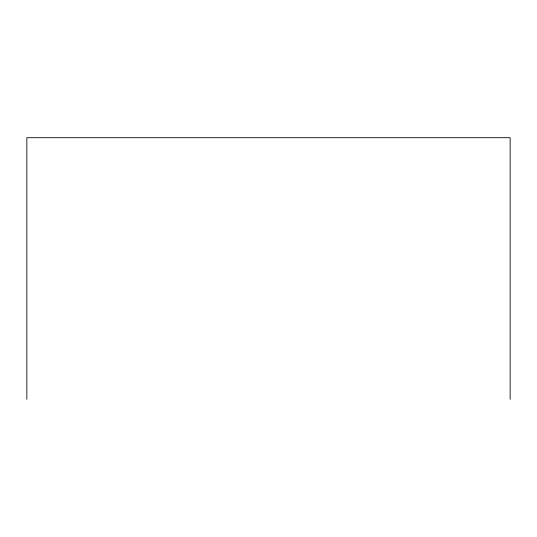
<?xml version="1.0" encoding="UTF-8"?>
<svg xmlns="http://www.w3.org/2000/svg" width="537" height="537" viewBox="0 0 537 537"><rect width="100%" height="100%" fill="white"/><g stroke="black" fill="none" stroke-linecap="round" stroke-linejoin="round"><path stroke-width="0.81" d="M510.15 399.3L510.15 137.7L26.85 137.7L26.85 399.3"/></g></svg>
